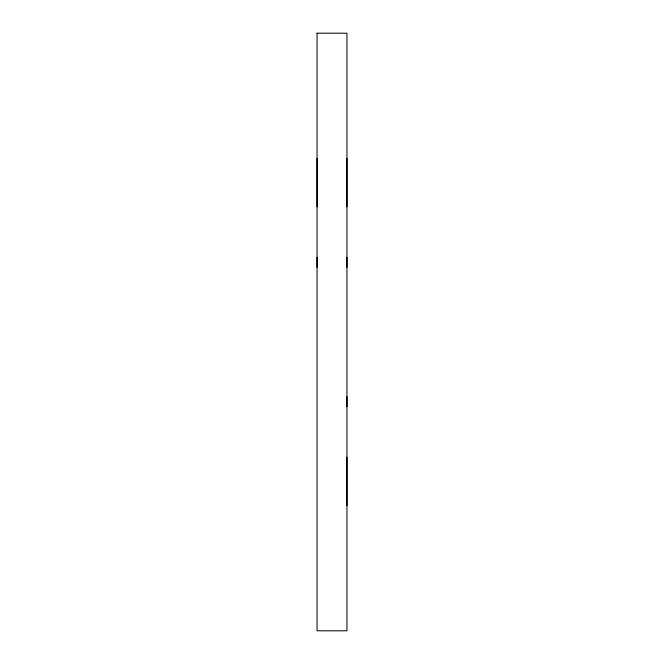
<?xml version="1.0" encoding="UTF-8"?>
<svg xmlns="http://www.w3.org/2000/svg" width="664" height="664" viewBox="0 0 664 664"><rect width="100%" height="100%" fill="white"/><g stroke="black" fill="none" stroke-linecap="round" stroke-linejoin="round"><path stroke-width="1" d="M346.94 158.322L346.94 206.877M346.94 257.3L346.94 267.31M346.94 396.69L346.94 406.7M346.94 457.123L346.94 505.677M317.06 158.322L317.06 206.877M317.06 257.3L317.06 267.31M317.06 33.2L317.06 630.8L346.94 630.8L346.94 33.2L317.06 33.2"/></g></svg>
